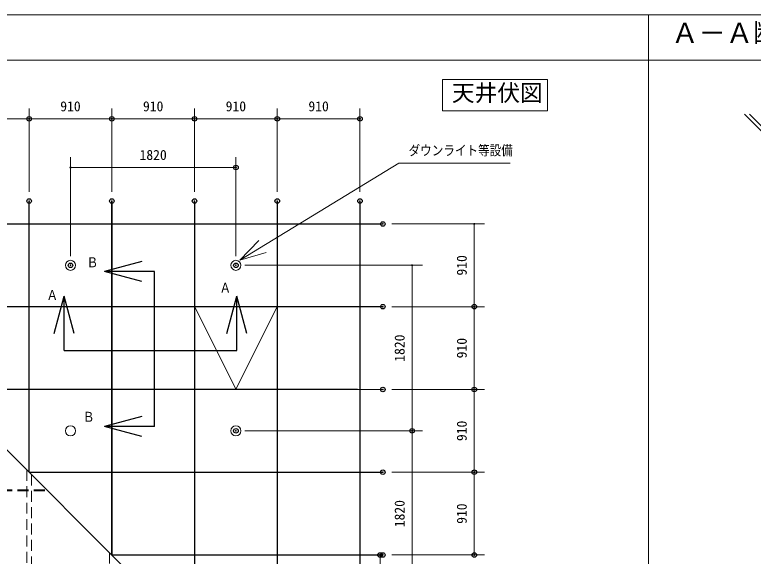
# Model space of a CAD drawing. Units: millimetres, scale not verified. Extents: x -869 to 897, y -284 to 297.
# Drawn here: x -765.4 to -602.9, y 163.8 to 282.9 of the extents above; entities that cross this region are included whole.
import ezdxf
from ezdxf.enums import TextEntityAlignment as Align

# ---------------------------------------------------------------- set-up
doc = ezdxf.new("R2010")
doc.units = ezdxf.units.MM
doc.header["$LTSCALE"] = 2
doc.header["$PDMODE"] = 32
doc.header["$PDSIZE"] = 1
for name, pattern in [('DASHED1', [1.8, 1.2, -0.6]), ('USER1', [50.8, 31.75, -6.35, 6.35, -6.35]), ('USER2', [19.05, 12.7, -6.35])]:
    doc.linetypes.add(name, pattern=pattern)
doc.layers.add('0-0_0', color=7, linetype='Continuous', lineweight=18)
doc.layers.add('1-D_S_図枠', color=7, linetype='Continuous', lineweight=18)
for name, color, linetype in [('0-6_DEFPOINTS', 7, 'Continuous'), ('0-C_S_TEXT', 7, 'Continuous'), ('1-A_S_躯体', 7, 'Continuous')]:
    doc.layers.add(name, color=color, linetype=linetype)
doc.styles.add('ＭＳ ゴシック', font='')
doc.styles.get('ＭＳ ゴシック').set_extended_font_data('MS Gothic')

# ---------------------------------------------------------------- blocks, each defined once
blk = doc.blocks.new('_DOTSMALL')
at = {"layer": '0-0_0'}
blk.add_line((0.062, 0), (-0.062, 0), dxfattribs=at)
blk.add_circle((0, 0), 0.0625, dxfattribs=at)
blk = doc.blocks.new('D7')
at = {"layer": '0-0_0'}
for p, q in [((6382.732, 1522.43), (6421.789, 1522.43)), ((6419.503, 1522.43), (6419.503, 1486.03)), ((6382.732, 1486.03), (6421.789, 1486.03))]:
    blk.add_line(p, q, dxfattribs=at)
at = {"layer": '0-6_DEFPOINTS'}
for p in [(6380.732, 1522.43), (6380.732, 1486.03), (6419.503, 1486.03)]:
    blk.add_point(p, dxfattribs=at)
at = {"layer": '0-0_0', "xscale": 1.856, "yscale": 1.856}
for p, rotation in [((6419.503, 1522.43), 90), ((6419.503, 1486.03), 270)]:
    blk.add_blockref('_DOTSMALL', p, dxfattribs=dict(at, rotation=rotation))
at = {"layer": '0-0_0', "style": 'ＭＳ ゴシック'}
blk.add_text('1820', height=2.199, rotation=90, dxfattribs=at).set_placement((6418.503, 1501.23), align=Align.BOTTOM_LEFT)
blk = doc.blocks.new('D8')
at = {"layer": '0-0_0'}
for p, q in [((6382.732, 1486.03), (6421.789, 1486.03)), ((6419.503, 1486.03), (6419.503, 1449.63)), ((6382.732, 1449.63), (6421.789, 1449.63))]:
    blk.add_line(p, q, dxfattribs=at)
at = {"layer": '0-6_DEFPOINTS'}
for p in [(6380.732, 1486.03), (6380.732, 1449.63), (6419.503, 1449.63)]:
    blk.add_point(p, dxfattribs=at)
at = {"layer": '0-0_0', "xscale": 1.856, "yscale": 1.856}
for p, rotation in [((6419.503, 1486.03), 90), ((6419.503, 1449.63), 270)]:
    blk.add_blockref('_DOTSMALL', p, dxfattribs=dict(at, rotation=rotation))
at = {"layer": '0-0_0', "style": 'ＭＳ ゴシック'}
blk.add_text('1820', height=2.199, rotation=90, dxfattribs=at).set_placement((6418.503, 1464.83), align=Align.BOTTOM_LEFT)
blk = doc.blocks.new('D9')
at = {"layer": '0-0_0'}
blk.add_line((6412.441, 1440.53), (6412.441, 1458.73), dxfattribs=at)
at = {"layer": '0-6_DEFPOINTS'}
for p in [(6412.441, 1458.73), (6413.072, 1458.73), (6413.072, 1440.53)]:
    blk.add_point(p, dxfattribs=at)
at = {"layer": '0-0_0', "xscale": 1.856, "yscale": 1.856}
for p, rotation in [((6412.441, 1458.73), 90), ((6412.441, 1440.53), 270)]:
    blk.add_blockref('_DOTSMALL', p, dxfattribs=dict(at, rotation=rotation))
blk = doc.blocks.new('D10')
at = {"layer": '0-0_0'}
for p, q in [((6344.332, 1524.43), (6344.332, 1546.241)), ((6380.732, 1524.43), (6380.732, 1546.241)), ((6344.332, 1543.955), (6380.732, 1543.955))]:
    blk.add_line(p, q, dxfattribs=at)
at = {"layer": '0-6_DEFPOINTS'}
for p in [(6380.732, 1543.955), (6344.332, 1522.43), (6380.732, 1522.43)]:
    blk.add_point(p, dxfattribs=at)
at = {"layer": '0-0_0', "xscale": 1.856, "yscale": 1.856, "rotation": 180}
blk.add_blockref('_DOTSMALL', (6344.332, 1543.955), dxfattribs=at)
at = {"layer": '0-0_0', "xscale": 1.856, "yscale": 1.856}
blk.add_blockref('_DOTSMALL', (6380.732, 1543.955), dxfattribs=at)
at = {"layer": '0-0_0', "style": 'ＭＳ ゴシック'}
blk.add_text('1820', height=2.199, dxfattribs=at).set_placement((6359.532, 1544.955), align=Align.BOTTOM_LEFT)
blk = doc.blocks.new('D20')
at = {"layer": '0-0_0'}
for p, q in [((6317.032, 1538.57), (6317.032, 1556.935)), ((6335.232, 1538.57), (6335.232, 1556.935)), ((6317.032, 1554.649), (6335.232, 1554.649))]:
    blk.add_line(p, q, dxfattribs=at)
at = {"layer": '0-6_DEFPOINTS'}
for p in [(6335.232, 1554.649), (6317.032, 1536.57), (6335.232, 1536.57)]:
    blk.add_point(p, dxfattribs=at)
at = {"layer": '0-0_0', "xscale": 1.856, "yscale": 1.856, "rotation": 180}
blk.add_blockref('_DOTSMALL', (6317.032, 1554.649), dxfattribs=at)
at = {"layer": '0-0_0', "xscale": 1.856, "yscale": 1.856}
blk.add_blockref('_DOTSMALL', (6335.232, 1554.649), dxfattribs=at)
at = {"layer": '0-0_0', "style": 'ＭＳ ゴシック'}
blk.add_text('910', height=2.199, dxfattribs=at).set_placement((6323.882, 1555.649), align=Align.BOTTOM_LEFT)
blk = doc.blocks.new('D21')
at = {"layer": '0-0_0'}
for p, q in [((6335.232, 1538.57), (6335.232, 1556.935)), ((6353.432, 1538.57), (6353.432, 1556.935)), ((6335.232, 1554.649), (6353.432, 1554.649))]:
    blk.add_line(p, q, dxfattribs=at)
at = {"layer": '0-6_DEFPOINTS'}
for p in [(6353.432, 1554.649), (6335.232, 1536.57), (6353.432, 1536.57)]:
    blk.add_point(p, dxfattribs=at)
at = {"layer": '0-0_0', "xscale": 1.856, "yscale": 1.856, "rotation": 180}
blk.add_blockref('_DOTSMALL', (6335.232, 1554.649), dxfattribs=at)
at = {"layer": '0-0_0', "xscale": 1.856, "yscale": 1.856}
blk.add_blockref('_DOTSMALL', (6353.432, 1554.649), dxfattribs=at)
at = {"layer": '0-0_0', "style": 'ＭＳ ゴシック'}
blk.add_text('910', height=2.199, dxfattribs=at).set_placement((6342.082, 1555.649), align=Align.BOTTOM_LEFT)
blk = doc.blocks.new('D22')
at = {"layer": '0-0_0'}
for p, q in [((6353.432, 1538.57), (6353.432, 1556.935)), ((6371.632, 1538.57), (6371.632, 1556.935)), ((6353.432, 1554.649), (6371.632, 1554.649))]:
    blk.add_line(p, q, dxfattribs=at)
at = {"layer": '0-6_DEFPOINTS'}
for p in [(6371.632, 1554.649), (6353.432, 1536.57), (6371.632, 1536.57)]:
    blk.add_point(p, dxfattribs=at)
at = {"layer": '0-0_0', "xscale": 1.856, "yscale": 1.856, "rotation": 180}
blk.add_blockref('_DOTSMALL', (6353.432, 1554.649), dxfattribs=at)
at = {"layer": '0-0_0', "xscale": 1.856, "yscale": 1.856}
blk.add_blockref('_DOTSMALL', (6371.632, 1554.649), dxfattribs=at)
at = {"layer": '0-0_0', "style": 'ＭＳ ゴシック'}
blk.add_text('910', height=2.199, dxfattribs=at).set_placement((6360.282, 1555.649), align=Align.BOTTOM_LEFT)
blk = doc.blocks.new('D23')
at = {"layer": '0-0_0'}
for p, q in [((6371.632, 1538.57), (6371.632, 1556.935)), ((6389.832, 1538.57), (6389.832, 1556.935)), ((6371.632, 1554.649), (6389.832, 1554.649))]:
    blk.add_line(p, q, dxfattribs=at)
at = {"layer": '0-6_DEFPOINTS'}
for p in [(6389.832, 1554.649), (6371.632, 1536.57), (6389.832, 1536.57)]:
    blk.add_point(p, dxfattribs=at)
at = {"layer": '0-0_0', "xscale": 1.856, "yscale": 1.856, "rotation": 180}
blk.add_blockref('_DOTSMALL', (6371.632, 1554.649), dxfattribs=at)
at = {"layer": '0-0_0', "xscale": 1.856, "yscale": 1.856}
blk.add_blockref('_DOTSMALL', (6389.832, 1554.649), dxfattribs=at)
at = {"layer": '0-0_0', "style": 'ＭＳ ゴシック'}
blk.add_text('910', height=2.199, dxfattribs=at).set_placement((6378.482, 1555.649), align=Align.BOTTOM_LEFT)
blk = doc.blocks.new('D24')
at = {"layer": '0-0_0'}
for p, q in [((6389.832, 1538.57), (6389.832, 1556.935)), ((6408.032, 1538.57), (6408.032, 1556.935)), ((6389.832, 1554.649), (6408.032, 1554.649))]:
    blk.add_line(p, q, dxfattribs=at)
at = {"layer": '0-6_DEFPOINTS'}
for p in [(6408.032, 1554.649), (6389.832, 1536.57), (6408.032, 1536.57)]:
    blk.add_point(p, dxfattribs=at)
at = {"layer": '0-0_0', "xscale": 1.856, "yscale": 1.856, "rotation": 180}
blk.add_blockref('_DOTSMALL', (6389.832, 1554.649), dxfattribs=at)
at = {"layer": '0-0_0', "xscale": 1.856, "yscale": 1.856}
blk.add_blockref('_DOTSMALL', (6408.032, 1554.649), dxfattribs=at)
at = {"layer": '0-0_0', "style": 'ＭＳ ゴシック'}
blk.add_text('910', height=2.199, dxfattribs=at).set_placement((6396.682, 1555.649), align=Align.BOTTOM_LEFT)
blk = doc.blocks.new('D25')
at = {"layer": '0-0_0'}
for p, q in [((6415.072, 1531.53), (6435.468, 1531.53)), ((6433.182, 1531.53), (6433.182, 1513.33)), ((6415.072, 1513.33), (6435.468, 1513.33))]:
    blk.add_line(p, q, dxfattribs=at)
at = {"layer": '0-6_DEFPOINTS'}
for p in [(6413.072, 1531.53), (6413.072, 1513.33), (6433.182, 1513.33)]:
    blk.add_point(p, dxfattribs=at)
at = {"layer": '0-0_0', "xscale": 1.856, "yscale": 1.856}
for p, rotation in [((6433.182, 1531.53), 90), ((6433.182, 1513.33), 270)]:
    blk.add_blockref('_DOTSMALL', p, dxfattribs=dict(at, rotation=rotation))
at = {"layer": '0-0_0', "style": 'ＭＳ ゴシック'}
blk.add_text('910', height=2.199, rotation=90, dxfattribs=at).set_placement((6432.182, 1520.18), align=Align.BOTTOM_LEFT)
blk = doc.blocks.new('D26')
at = {"layer": '0-0_0'}
for p, q in [((6415.072, 1513.33), (6435.468, 1513.33)), ((6433.182, 1513.33), (6433.182, 1495.13)), ((6415.072, 1495.13), (6435.468, 1495.13))]:
    blk.add_line(p, q, dxfattribs=at)
at = {"layer": '0-6_DEFPOINTS'}
for p in [(6413.072, 1513.33), (6413.072, 1495.13), (6433.182, 1495.13)]:
    blk.add_point(p, dxfattribs=at)
at = {"layer": '0-0_0', "xscale": 1.856, "yscale": 1.856}
for p, rotation in [((6433.182, 1513.33), 90), ((6433.182, 1495.13), 270)]:
    blk.add_blockref('_DOTSMALL', p, dxfattribs=dict(at, rotation=rotation))
at = {"layer": '0-0_0', "style": 'ＭＳ ゴシック'}
blk.add_text('910', height=2.199, rotation=90, dxfattribs=at).set_placement((6432.182, 1501.98), align=Align.BOTTOM_LEFT)
blk = doc.blocks.new('D27')
at = {"layer": '0-0_0'}
for p, q in [((6415.072, 1495.13), (6435.468, 1495.13)), ((6433.182, 1495.13), (6433.182, 1476.93)), ((6415.072, 1476.93), (6435.468, 1476.93))]:
    blk.add_line(p, q, dxfattribs=at)
at = {"layer": '0-6_DEFPOINTS'}
for p in [(6413.072, 1495.13), (6413.072, 1476.93), (6433.182, 1476.93)]:
    blk.add_point(p, dxfattribs=at)
at = {"layer": '0-0_0', "xscale": 1.856, "yscale": 1.856}
for p, rotation in [((6433.182, 1495.13), 90), ((6433.182, 1476.93), 270)]:
    blk.add_blockref('_DOTSMALL', p, dxfattribs=dict(at, rotation=rotation))
at = {"layer": '0-0_0', "style": 'ＭＳ ゴシック'}
blk.add_text('910', height=2.199, rotation=90, dxfattribs=at).set_placement((6432.182, 1483.78), align=Align.BOTTOM_LEFT)
blk = doc.blocks.new('D28')
at = {"layer": '0-0_0'}
for p, q in [((6415.072, 1476.93), (6435.468, 1476.93)), ((6433.182, 1476.93), (6433.182, 1458.73)), ((6415.072, 1458.73), (6435.468, 1458.73))]:
    blk.add_line(p, q, dxfattribs=at)
at = {"layer": '0-6_DEFPOINTS'}
for p in [(6413.072, 1476.93), (6413.072, 1458.73), (6433.182, 1458.73)]:
    blk.add_point(p, dxfattribs=at)
at = {"layer": '0-0_0', "xscale": 1.856, "yscale": 1.856}
for p, rotation in [((6433.182, 1476.93), 90), ((6433.182, 1458.73), 270)]:
    blk.add_blockref('_DOTSMALL', p, dxfattribs=dict(at, rotation=rotation))
at = {"layer": '0-0_0', "style": 'ＭＳ ゴシック'}
blk.add_text('910', height=2.199, rotation=90, dxfattribs=at).set_placement((6432.182, 1465.58), align=Align.BOTTOM_LEFT)

msp = doc.modelspace()

# ---------------------------------------------------------------- linework, layer by layer
at = {"layer": '0-0_0', "color": 3}
for p, q in [((-869.079, 282.9), (-70.519, 282.9)), ((-667.193, 87.225), (-840.173, 260.205)), ((-762.308, 241.94), (-762.308, 182.34)), ((-762.228, 241.94), (-762.228, 182.26)), ((-744.108, 241.94), (-744.108, 164.14)), ((-744.028, 241.94), (-744.028, 164.06)), ((-725.908, 241.94), (-725.908, 145.94)), ((-725.828, 241.94), (-725.828, 145.86)), ((-707.708, 241.94), (-707.708, 127.74)), ((-707.628, 241.94), (-707.628, 127.66)), ((-689.508, 241.94), (-689.508, 135.7)), ((-689.428, 241.94), (-689.428, 135.7)), ((-816.908, 236.94), (-684.428, 236.94)), ((-816.828, 236.86), (-684.428, 236.86)), ((-798.708, 218.74), (-684.428, 218.74)), ((-798.628, 218.66), (-684.428, 218.66)), ((-716.768, 200.54), (-725.828, 218.66)), ((-707.708, 218.66), (-716.768, 200.54)), ((-690.04, 200.54), (-780.508, 200.54)), ((-780.428, 200.46), (-684.428, 200.46)), ((-762.308, 182.34), (-684.428, 182.34)), ((-762.228, 182.26), (-684.428, 182.26)), ((-744.108, 164.14), (-684.428, 164.14)), ((-744.028, 164.06), (-684.428, 164.06))]:
    msp.add_line(p, q, dxfattribs=at)
at = {"layer": '0-0_0'}
for p, q in [((-671.339, 261.804), (-671.339, 268.687)), ((-671.339, 268.687), (-648.189, 268.687)), ((-648.189, 268.687), (-648.189, 261.804)), ((-648.189, 261.804), (-671.339, 261.804)), ((-715.87, 228.914), (-680.891, 250.264)), ((-680.891, 250.264), (-656.435, 250.264)), ((-715.87, 228.914), (-711.732, 233.259)), ((-715.87, 228.914), (-710.114, 230.608))]:
    msp.add_line(p, q, dxfattribs=at)
at = {"layer": '0-0_0', "linetype": 'USER2'}
msp.add_line((-762.268, 241.94), (-762.268, 200.5), dxfattribs=at)
at = {"layer": '0-0_0', "linetype": 'USER1'}
for p, q in [((-744.068, 241.94), (-744.068, 164.1)), ((-725.868, 241.94), (-725.868, 145.9)), ((-707.668, 241.94), (-707.668, 127.7)), ((-689.468, 241.94), (-689.468, 135.7)), ((-816.868, 236.9), (-684.428, 236.9)), ((-798.668, 218.7), (-684.428, 218.7)), ((-780.468, 200.5), (-684.428, 200.5)), ((-762.268, 182.3), (-684.428, 182.3))]:
    msp.add_line(p, q, dxfattribs=at)
at = {"layer": '0-0_0', "color": 4, "linetype": 'DASHED1'}
for p, q in [((-762.768, 182.8), (-762.768, 100.34)), ((-761.768, 181.8), (-761.768, 100.34)), ((-744.568, 164.6), (-744.568, 100.34))]:
    msp.add_line(p, q, dxfattribs=at)
at = {"layer": '0-0_0', "linetype": 'DASHED1'}
for p, q in [((-826.028, 178.42), (-758.388, 178.42)), ((-826.028, 178.18), (-758.148, 178.18))]:
    msp.add_line(p, q, dxfattribs=at)
at = {"layer": '0-0_0', "linetype": 'USER1'}
msp.add_lwpolyline([(-684.428, 164.1), (-744.068, 164.1), (-689.428, 164.1)], dxfattribs=at)
at = {"layer": '0-0_0', "color": 3}
for centre in [(-753.168, 227.8), (-716.768, 227.8), (-753.168, 191.4), (-716.768, 191.4)]:
    msp.add_circle(centre, 1.1, dxfattribs=at)
at = {"layer": '0-C_S_TEXT'}
for p, q in [((-737.436, 228.673), (-745.66, 226.469)), ((-737.437, 224.266), (-745.66, 226.469)), ((-734.66, 226.469), (-745.66, 226.469)), ((-734.66, 192.371), (-734.66, 226.469)), ((-756.742, 212.813), (-754.538, 221.036)), ((-752.334, 212.812), (-754.538, 221.036)), ((-754.538, 209.036), (-754.538, 221.036)), ((-718.745, 212.813), (-716.541, 221.036)), ((-714.338, 212.812), (-716.541, 221.036)), ((-716.541, 209.036), (-716.541, 221.036)), ((-754.538, 209.036), (-716.541, 209.036)), ((-737.436, 194.574), (-745.66, 192.371)), ((-734.66, 192.371), (-745.66, 192.371)), ((-737.437, 190.167), (-745.66, 192.371))]:
    msp.add_line(p, q, dxfattribs=at)
at = {"layer": '1-A_S_躯体'}
for p, q in [((-604.887, 261.035), (-598.887, 255.035)), ((-603.756, 261.035), (-597.756, 255.035))]:
    msp.add_line(p, q, dxfattribs=at)
at = {"layer": '1-D_S_図枠'}
for p, q in [((-869.079, 282.9), (-625.959, 282.9)), ((-625.959, 282.9), (-214.52, 282.9)), ((-625.959, -5), (-625.959, 282.9)), ((-625.959, -5), (-625.959, 282.9)), ((-869.079, 272.9), (-625.959, 272.9)), ((-625.959, 272.9), (-214.52, 272.9))]:
    msp.add_line(p, q, dxfattribs=at)
msp.add_lwpolyline([(-869.079, 282.9), (-70.519, 282.9), (-70.519, -284.27)], dxfattribs=at)

# ---------------------------------------------------------------- block references
at = {"layer": '0-0_0'}
for name in ['D20', 'D21', 'D22', 'D23', 'D24', 'D10', 'D25', 'D7', 'D26', 'D27', 'D8', 'D28', 'D9']:
    msp.add_blockref(name, (-7097.5, -1294.63), dxfattribs=at)

# ---------------------------------------------------------------- texts
at = {"layer": '0-0_0', "style": 'ＭＳ ゴシック'}
msp.add_text('天井伏図', height=3.666, dxfattribs=at).set_placement((-669.254, 262.796), align=Align.BOTTOM_LEFT)
at = {"layer": '0-0_0', "style": 'ＭＳ ゴシック', "width": 0.85}
msp.add_text('ダウンライト等設備', height=2.199, dxfattribs=at).set_placement((-678.778, 251.315), align=Align.BOTTOM_LEFT)
at = {"layer": '0-C_S_TEXT', "style": 'ＭＳ ゴシック', "width": 0.85}
for s, p in [('Ｂ', (-749.611, 226.707)), ('Ａ', (-720.376, 221.113)), ('Ａ', (-758.448, 219.505)), ('Ｂ', (-750.45, 192.725))]:
    msp.add_text(s, height=2.199, dxfattribs=at).set_placement(p, align=Align.BOTTOM_LEFT)
at = {"layer": '1-D_S_図枠', "style": 'ＭＳ ゴシック'}
msp.add_text('Ａ－Ａ断面図', height=4.399, dxfattribs=at).set_placement((-620.959, 275.4), align=Align.BOTTOM_LEFT)

doc.saveas('drawing.dxf')
